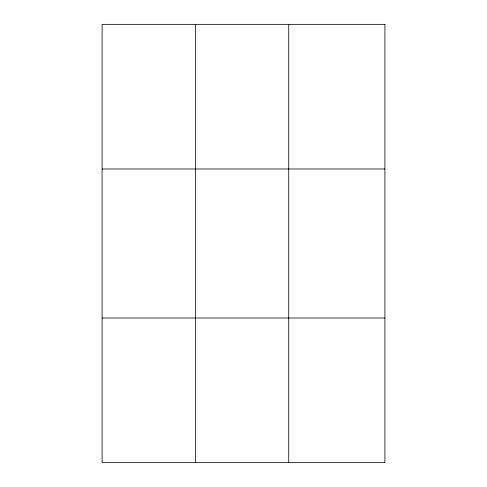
<?xml version="1.0" encoding="UTF-8"?>
<svg xmlns="http://www.w3.org/2000/svg" width="487" height="487" viewBox="0 0 487 487"><rect width="100%" height="100%" fill="white"/><g stroke="black" fill="none" stroke-linecap="round" stroke-linejoin="round"><path stroke-width="0.73" d="M195.421 462.65L195.421 24.35M288.748 462.65L288.748 24.35M102.093 168.989L384.907 168.989M102.093 318.011L384.907 318.011M384.907 24.35L384.907 462.65L102.093 462.65L102.093 24.35L384.907 24.35"/></g></svg>
